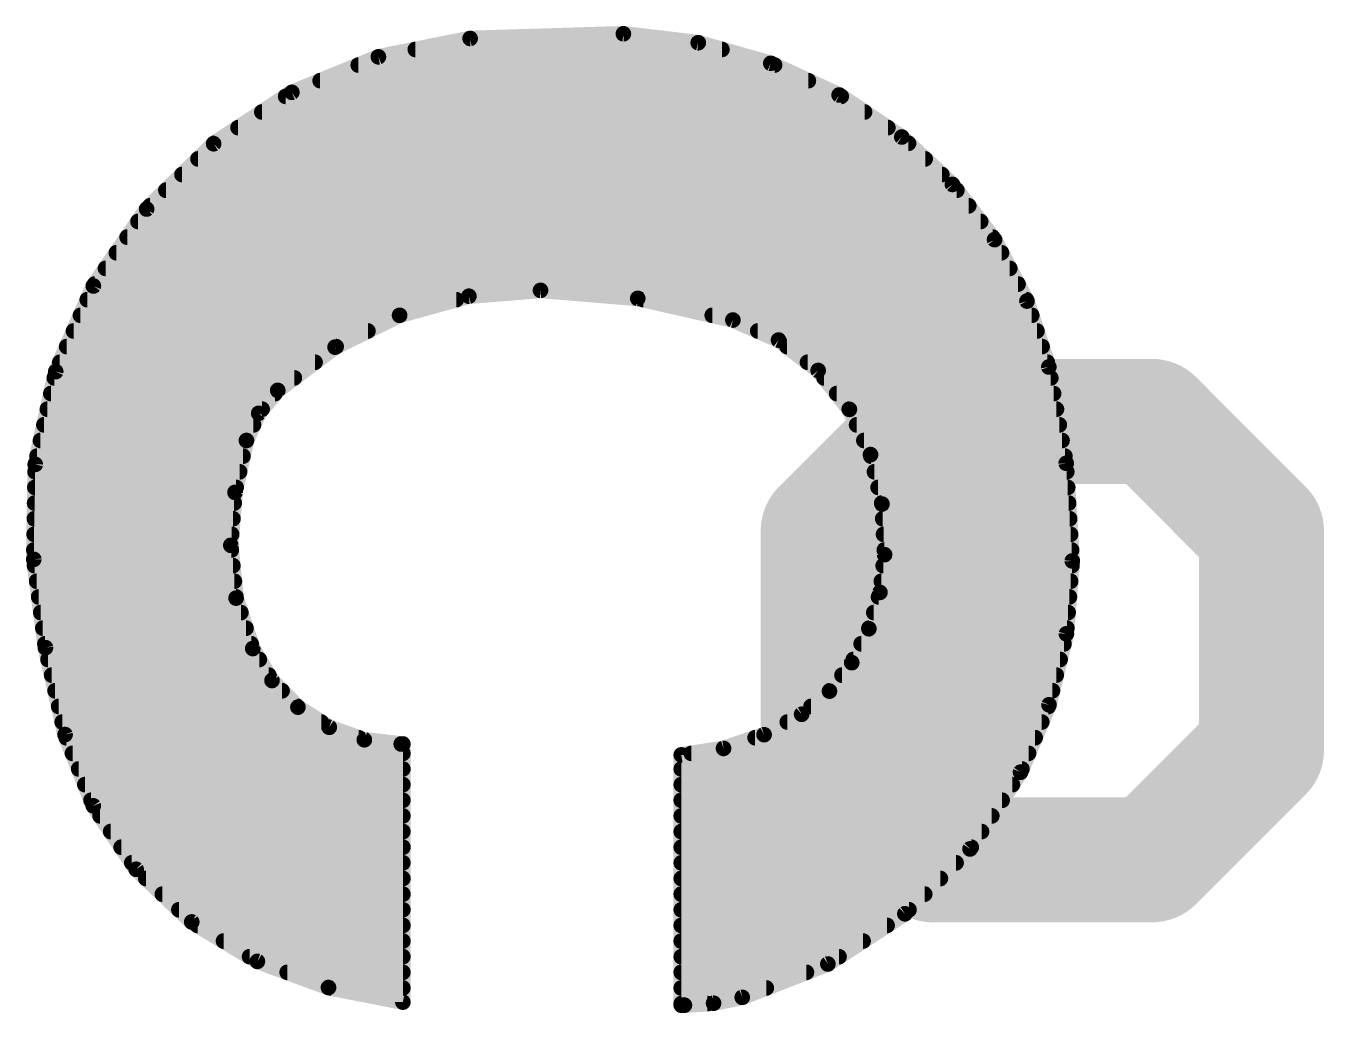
# Model space of a CAD drawing. Extents: x -10.1 to 20.4, y -11.4 to 45.8.
# Drawn here: x 14.402 to 16.51, y 20.94 to 22.543 of the extents above; entities that cross this region are included whole.
import ezdxf

# ---------------------------------------------------------------- set-up
doc = ezdxf.new("R2010")
doc.units = 0
doc.layers.add('21', color=41, linetype='CONTINUOUS')
doc.layers.add('22', color=40, linetype='CONTINUOUS')

msp = doc.modelspace()

# ---------------------------------------------------------------- linework, layer by layer
at = {"layer": '21', "const_width": 0.2032}
for points in [[(15.8745, 21.9004), (15.6966, 21.7224)], [(16.2305, 21.9004), (15.8745, 21.9004)], [(16.4084, 21.7224), (16.2305, 21.9004)], [(15.6966, 21.7224), (15.6966, 21.3665)], [(16.4084, 21.3665), (16.4084, 21.7224)], [(15.6966, 21.3665), (15.8745, 21.1886)], [(16.2305, 21.1886), (16.4084, 21.3665)], [(15.8745, 21.1886), (16.2305, 21.1886)]]:
    msp.add_lwpolyline(points, dxfattribs=at)
at = {"layer": '21', "const_width": 0.1016}
for points in [[(15.8745, 21.9512, 1), (15.8745, 21.8496)], [(15.9105, 21.8645, 1), (15.8386, 21.9363)], [(16.2664, 21.9363, 1), (16.1945, 21.8645)], [(16.2305, 21.8496, 1), (16.2305, 21.9512)], [(15.7474, 21.7224, 1), (15.6458, 21.7224)], [(16.4592, 21.7224, 1), (16.3576, 21.7224)], [(15.6607, 21.7584, 1), (15.7325, 21.6865)], [(16.3725, 21.6865, 1), (16.4443, 21.7584)], [(15.7325, 21.4025, 1), (15.6607, 21.3306)], [(16.4443, 21.3306, 1), (16.3725, 21.4025)], [(15.6458, 21.3665, 1), (15.7474, 21.3665)], [(16.3576, 21.3665, 1), (16.4592, 21.3665)], [(15.8745, 21.2394, 1), (15.8745, 21.1378)], [(15.8386, 21.1527, 1), (15.9105, 21.2245)], [(16.1945, 21.2245, 1), (16.2664, 21.1527)], [(16.2305, 21.1378, 1), (16.2305, 21.2394)]]:
    msp.add_lwpolyline(points, format="xyb", dxfattribs=at)
at = {"layer": '22', "const_width": 0.0254}
for points in [[(15.3721, 22.5298), (15.1232, 22.5222)], [(15.4937, 22.5153), (15.3721, 22.5298)], [(15.1232, 22.5222), (14.9742, 22.4924)], [(15.0342, 22.5044), (15.532, 22.5044)], [(15.6114, 22.4819), (15.4937, 22.5153)], [(14.9742, 22.4924), (14.8336, 22.4347)], [(15.7225, 22.4304), (15.6114, 22.4819)], [(14.9415, 22.479), (15.6176, 22.479)], [(14.8796, 22.4536), (15.6725, 22.4536)], [(14.8336, 22.4347), (14.7066, 22.3513)], [(14.8236, 22.4282), (15.7258, 22.4282)], [(15.8242, 22.3622), (15.7225, 22.4304)], [(14.7849, 22.4028), (15.7637, 22.4028)], [(14.7463, 22.3774), (15.8016, 22.3774)], [(15.9065, 22.2851), (15.8242, 22.3622)], [(14.7066, 22.3513), (14.5978, 22.2452)], [(14.7076, 22.352), (15.8351, 22.352)], [(14.6812, 22.3266), (15.8622, 22.3266)], [(14.6552, 22.3012), (15.8893, 22.3012)], [(14.6291, 22.2758), (15.9136, 22.2758)], [(15.9749, 22.1955), (15.9065, 22.2851)], [(14.6031, 22.2504), (15.933, 22.2504)], [(14.5978, 22.2452), (14.5112, 22.1203)], [(14.5838, 22.225), (15.9524, 22.225)], [(14.5662, 22.1996), (15.9718, 22.1996)], [(16.0276, 22.0958), (15.9749, 22.1955)], [(14.5486, 22.1742), (15.9862, 22.1742)], [(14.531, 22.1488), (15.9996, 22.1488)], [(14.5112, 22.1203), (14.4501, 21.9812)], [(14.5134, 22.1234), (16.013, 22.1234)], [(15.0086, 22.0726), (15.1211, 22.1037)], [(15.1211, 22.1037), (15.2375, 22.1132)], [(15.2375, 22.1132), (15.3954, 22.1001)], [(14.5014, 22.098), (15.1006, 22.098)], [(15.3954, 22.1001), (15.5499, 22.065)], [(15.4046, 22.098), (16.0264, 22.098)], [(16.063, 21.9888), (16.0276, 22.0958)], [(14.4903, 22.0726), (15.0087, 22.0726)], [(14.9039, 22.021), (15.0086, 22.0726)], [(15.5164, 22.0726), (16.0353, 22.0726)], [(15.5499, 22.065), (15.6241, 22.0324)], [(14.4791, 22.0472), (14.9571, 22.0472)], [(15.5904, 22.0472), (16.0437, 22.0472)], [(14.4679, 22.0218), (14.9056, 22.0218)], [(14.8107, 21.9507), (14.9039, 22.021)], [(15.6241, 22.0324), (15.6884, 21.9831)], [(15.6379, 22.0218), (16.0521, 22.0218)], [(14.4501, 21.9812), (14.4169, 21.8306)], [(14.4568, 21.9964), (14.8713, 21.9964)], [(15.6711, 21.9964), (16.0605, 21.9964)], [(15.6884, 21.9831), (15.7391, 21.9199)], [(16.0912, 21.8324), (16.063, 21.9888)], [(14.4479, 21.971), (14.8376, 21.971)], [(15.6981, 21.971), (16.0662, 21.971)], [(14.4422, 21.9456), (14.8064, 21.9456)], [(14.7797, 21.9135), (14.8107, 21.9507)], [(15.7185, 21.9456), (16.0708, 21.9456)], [(14.4366, 21.9202), (14.7853, 21.9202)], [(14.7599, 21.8694), (14.7797, 21.9135)], [(15.7389, 21.9202), (16.0754, 21.9202)], [(15.7391, 21.9199), (15.7734, 21.8465)], [(14.431, 21.8948), (14.7713, 21.8948)], [(15.7509, 21.8948), (16.08, 21.8948)], [(14.4254, 21.8694), (14.7599, 21.8694)], [(14.7413, 21.7852), (14.7599, 21.8694)], [(15.7627, 21.8694), (16.0845, 21.8694)], [(14.4169, 21.8306), (14.4145, 21.6764)], [(14.4198, 21.844), (14.7543, 21.844)], [(15.7734, 21.8465), (15.792, 21.7663)], [(15.774, 21.844), (16.0891, 21.844)], [(16.1011, 21.6738), (16.0912, 21.8324)], [(14.4167, 21.8186), (14.7487, 21.8186)], [(15.7799, 21.8186), (16.0921, 21.8186)], [(14.4163, 21.7932), (14.7431, 21.7932)], [(15.7858, 21.7932), (16.0937, 21.7932)], [(14.4159, 21.7678), (14.7399, 21.7678)], [(14.7345, 21.6992), (14.7413, 21.7852)], [(15.7917, 21.7678), (16.0952, 21.7678)], [(15.792, 21.7663), (15.7963, 21.684)], [(14.4155, 21.7424), (14.7379, 21.7424)], [(15.7933, 21.7424), (16.0968, 21.7424)], [(14.4151, 21.717), (14.7359, 21.717)], [(15.7946, 21.717), (16.0984, 21.717)], [(14.4147, 21.6916), (14.7353, 21.6916)], [(14.7431, 21.6134), (14.7345, 21.6992)], [(15.7963, 21.684), (15.7887, 21.6228)], [(15.7959, 21.6916), (16.1, 21.6916)], [(14.4145, 21.6764), (14.4334, 21.533)], [(14.4158, 21.6662), (14.7378, 21.6662)], [(15.7941, 21.6662), (16.1005, 21.6662)], [(16.0916, 21.5555), (16.1011, 21.6738)], [(14.4192, 21.6408), (14.7403, 21.6408)], [(15.791, 21.6408), (16.0984, 21.6408)], [(15.7887, 21.6228), (15.7708, 21.5638)], [(14.4225, 21.6154), (14.7429, 21.6154)], [(14.7701, 21.5316), (14.7431, 21.6134)], [(15.7865, 21.6154), (16.0964, 21.6154)], [(14.4259, 21.59), (14.7508, 21.59)], [(15.7788, 21.59), (16.0943, 21.59)], [(14.4292, 21.5646), (14.7592, 21.5646)], [(15.7708, 21.5638), (15.7429, 21.5087)], [(15.771, 21.5646), (16.0923, 21.5646)], [(16.0633, 21.4402), (16.0916, 21.5555)], [(14.4326, 21.5392), (14.7676, 21.5392)], [(15.7583, 21.5392), (16.0876, 21.5392)], [(14.4334, 21.533), (14.4653, 21.3919)], [(14.4377, 21.5138), (14.7808, 21.5138)], [(14.8013, 21.4798), (14.7701, 21.5316)], [(15.7455, 21.5138), (16.0813, 21.5138)], [(15.7429, 21.5087), (15.7068, 21.4624)], [(14.4435, 21.4884), (14.7962, 21.4884)], [(14.8435, 21.4365), (14.8013, 21.4798)], [(15.7271, 21.4884), (16.0751, 21.4884)], [(14.4492, 21.463), (14.8177, 21.463)], [(15.7068, 21.4624), (15.6616, 21.4249)], [(15.7073, 21.463), (16.0689, 21.463)], [(14.455, 21.4376), (14.8424, 21.4376)], [(14.8944, 21.4038), (14.8435, 21.4365)], [(15.6769, 21.4376), (16.0622, 21.4376)], [(16.0172, 21.3309), (16.0633, 21.4402)], [(14.4607, 21.4122), (14.8813, 21.4122)], [(15.6616, 21.4249), (15.6006, 21.3917)], [(15.6383, 21.4122), (16.0515, 21.4122)], [(14.4653, 21.3919), (14.5111, 21.2762)], [(14.4673, 21.3868), (14.942, 21.3868)], [(14.9513, 21.3835), (14.8944, 21.4038)], [(15.6006, 21.3917), (15.5348, 21.3695)], [(15.5861, 21.3868), (16.0408, 21.3868)], [(15.0114, 21.3766), (14.9513, 21.3835)], [(15.0139, 21.3766), (15.0114, 21.3766)], [(15.0139, 20.9575), (15.0139, 21.3766)], [(15.5348, 21.3695), (15.4661, 21.3589)], [(14.4774, 21.3614), (15.0139, 21.3614)], [(15.4661, 21.3589), (15.4661, 20.9525)], [(15.4824, 21.3614), (16.0301, 21.3614)], [(14.4874, 21.336), (15.0139, 21.336)], [(15.4661, 21.336), (16.0193, 21.336)], [(15.9351, 21.2062), (16.0172, 21.3309)], [(14.4975, 21.3106), (15.0139, 21.3106)], [(15.4661, 21.3106), (16.0038, 21.3106)], [(14.5075, 21.2852), (15.0139, 21.2852)], [(15.4661, 21.2852), (15.9871, 21.2852)], [(14.5111, 21.2762), (14.5808, 21.1732)], [(14.5222, 21.2598), (15.0139, 21.2598)], [(15.4661, 21.2598), (15.9704, 21.2598)], [(14.5394, 21.2344), (15.0139, 21.2344)], [(15.4661, 21.2344), (15.9537, 21.2344)], [(14.5565, 21.209), (15.0139, 21.209)], [(15.4661, 21.209), (15.937, 21.209)], [(15.8293, 21.1009), (15.9351, 21.2062)], [(14.5737, 21.1836), (15.0139, 21.1836)], [(15.4661, 21.1836), (15.9124, 21.1836)], [(14.5808, 21.1732), (14.671, 21.0876)], [(14.5966, 21.1582), (15.0139, 21.1582)], [(15.4661, 21.1582), (15.8869, 21.1582)], [(14.6234, 21.1328), (15.0139, 21.1328)], [(15.4661, 21.1328), (15.8614, 21.1328)], [(14.6502, 21.1074), (15.0139, 21.1074)], [(15.4661, 21.1074), (15.8359, 21.1074)], [(15.7042, 21.0194), (15.8293, 21.1009)], [(14.671, 21.0876), (14.7777, 21.0236)], [(14.6804, 21.082), (15.0139, 21.082)], [(15.4661, 21.082), (15.8003, 21.082)], [(14.7227, 21.0566), (15.0139, 21.0566)], [(15.4661, 21.0566), (15.7613, 21.0566)], [(14.765, 21.0312), (15.0139, 21.0312)], [(15.4661, 21.0312), (15.7223, 21.0312)], [(14.7777, 21.0236), (14.8932, 20.9811)], [(15.5651, 20.9652), (15.7042, 21.0194)], [(14.8261, 21.0058), (15.0139, 21.0058)], [(15.4661, 21.0058), (15.6693, 21.0058)], [(14.8932, 20.9811), (15.0139, 20.9575)], [(14.897, 20.9804), (15.0139, 20.9804)], [(15.4661, 20.9804), (15.6041, 20.9804)], [(15.5185, 20.9557), (15.5651, 20.9652)], [(15.4661, 20.955), (15.5083, 20.955)], [(15.4661, 20.9525), (15.4711, 20.9525)], [(15.4711, 20.9525), (15.5185, 20.9557)]]:
    msp.add_lwpolyline(points, dxfattribs=at)
at = {"layer": '22', "const_width": 0.0127}
for points in [[(15.3729, 22.5361, 1), (15.3713, 22.5235)], [(15.3723, 22.5235, 1), (15.3719, 22.5361)], [(15.0342, 22.5108, 1), (15.0342, 22.498)], [(15.123, 22.5285, 1), (15.1234, 22.5159)], [(15.1244, 22.516, 1), (15.122, 22.5284)], [(15.4954, 22.5214, 1), (15.4919, 22.5092)], [(15.4929, 22.509, 1), (15.4944, 22.5216)], [(15.532, 22.498, 1), (15.532, 22.5108)], [(14.9729, 22.4986, 1), (14.9754, 22.4862)], [(14.9766, 22.4865, 1), (14.9718, 22.4983)], [(14.9415, 22.4854, 1), (14.9415, 22.4727)], [(15.6141, 22.4876, 1), (15.6088, 22.4761)], [(15.6097, 22.4758, 1), (15.6132, 22.488)], [(15.6176, 22.4727, 1), (15.6176, 22.4854)], [(14.8796, 22.46, 1), (14.8796, 22.4473)], [(15.6725, 22.4473, 1), (15.6725, 22.46)], [(14.8236, 22.4346, 1), (14.8236, 22.4218)], [(14.8312, 22.4406, 1), (14.836, 22.4289)], [(14.8371, 22.4294, 1), (14.8301, 22.4401)], [(15.7261, 22.4357, 1), (15.719, 22.4251)], [(15.7199, 22.4247, 1), (15.7252, 22.4362)], [(15.7258, 22.4218, 1), (15.7258, 22.4346)], [(14.7849, 22.4092, 1), (14.7849, 22.3965)], [(15.7637, 22.3965, 1), (15.7637, 22.4092)], [(14.7463, 22.3838, 1), (14.7463, 22.3711)], [(15.8016, 22.3711, 1), (15.8016, 22.3838)], [(15.8285, 22.3668, 1), (15.8199, 22.3576)], [(15.8207, 22.3569, 1), (15.8277, 22.3675)], [(14.7031, 22.3566, 1), (14.7101, 22.346)], [(14.7076, 22.3584, 1), (14.7076, 22.3456)], [(14.711, 22.3468, 1), (14.7021, 22.3559)], [(15.8351, 22.3456, 1), (15.8351, 22.3584)], [(14.6812, 22.333, 1), (14.6812, 22.3203)], [(15.8622, 22.3203, 1), (15.8622, 22.333)], [(14.6552, 22.3076, 1), (14.6552, 22.2949)], [(15.8893, 22.2949, 1), (15.8893, 22.3076)], [(14.6291, 22.2822, 1), (14.6291, 22.2694)], [(15.9115, 22.289, 1), (15.9014, 22.2813)], [(15.9022, 22.2805, 1), (15.9108, 22.2898)], [(15.9136, 22.2694, 1), (15.9136, 22.2822)], [(14.6031, 22.2568, 1), (14.6031, 22.2441)], [(15.933, 22.2441, 1), (15.933, 22.2568)], [(14.5934, 22.2498, 1), (14.6022, 22.2407)], [(14.603, 22.2416, 1), (14.5926, 22.2488)], [(14.5838, 22.2314, 1), (14.5838, 22.2187)], [(15.9524, 22.2187, 1), (15.9524, 22.2314)], [(14.5662, 22.206, 1), (14.5662, 22.1932)], [(15.9805, 22.1985, 1), (15.9693, 22.1926)], [(15.9699, 22.1917, 1), (15.98, 22.1994)], [(15.9718, 22.1932, 1), (15.9718, 22.206)], [(14.5486, 22.1806, 1), (14.5486, 22.1679)], [(15.9862, 22.1679, 1), (15.9862, 22.1806)], [(14.531, 22.1552, 1), (14.531, 22.1425)], [(15.9996, 22.1425, 1), (15.9996, 22.1552)], [(14.506, 22.1239, 1), (14.5165, 22.1167)], [(14.5171, 22.1178, 1), (14.5054, 22.1229)], [(14.5134, 22.1298, 1), (14.5134, 22.117)], [(15.1206, 22.11, 1), (15.1217, 22.0974)], [(15.1228, 22.0976, 1), (15.1195, 22.1098)], [(15.238, 22.1195, 1), (15.237, 22.1069)], [(15.238, 22.1069, 1), (15.237, 22.1195)], [(16.013, 22.117, 1), (16.013, 22.1298)], [(14.5014, 22.1044, 1), (14.5014, 22.0917)], [(15.1006, 22.0917, 1), (15.1006, 22.1044)], [(15.3968, 22.1063, 1), (15.394, 22.0939)], [(15.3949, 22.0938, 1), (15.3959, 22.1064)], [(15.4046, 22.1044, 1), (15.4046, 22.0917)], [(16.0336, 22.0978, 1), (16.0215, 22.0938)], [(16.0219, 22.0929, 1), (16.0332, 22.0988)], [(16.0264, 22.0917, 1), (16.0264, 22.1044)], [(14.4903, 22.079, 1), (14.4903, 22.0663)], [(15.0069, 22.0787, 1), (15.0103, 22.0665)], [(15.0114, 22.0669, 1), (15.0058, 22.0783)], [(15.0087, 22.0663, 1), (15.0087, 22.079)], [(15.5164, 22.079, 1), (15.5164, 22.0663)], [(15.5525, 22.0708, 1), (15.5473, 22.0592)], [(15.5485, 22.0588, 1), (15.5513, 22.0712)], [(16.0353, 22.0663, 1), (16.0353, 22.079)], [(14.4791, 22.0536, 1), (14.4791, 22.0408)], [(14.9571, 22.0408, 1), (14.9571, 22.0536)], [(15.5904, 22.0536, 1), (15.5904, 22.0408)], [(16.0437, 22.0408, 1), (16.0437, 22.0536)], [(14.4679, 22.0282, 1), (14.4679, 22.0155)], [(14.9011, 22.0267, 1), (14.9067, 22.0153)], [(14.9077, 22.0159, 1), (14.9001, 22.0261)], [(14.9056, 22.0155, 1), (14.9056, 22.0282)], [(15.628, 22.0375, 1), (15.6202, 22.0274)], [(15.6215, 22.0266, 1), (15.6266, 22.0382)], [(15.6379, 22.0282, 1), (15.6379, 22.0155)], [(16.0521, 22.0155, 1), (16.0521, 22.0282)], [(14.4443, 21.9838, 1), (14.4559, 21.9786)], [(14.4563, 21.9798, 1), (14.4439, 21.9826)], [(14.4568, 22.0028, 1), (14.4568, 21.9901)], [(14.8713, 21.9901, 1), (14.8713, 22.0028)], [(15.6711, 22.0028, 1), (15.6711, 21.9901)], [(15.6934, 21.9871, 1), (15.6835, 21.9791)], [(15.6845, 21.9781, 1), (15.6923, 21.9882)], [(16.0692, 21.9899, 1), (16.0568, 21.9877)], [(16.057, 21.9868, 1), (16.069, 21.9908)], [(16.0605, 21.9901, 1), (16.0605, 22.0028)], [(14.4479, 21.9774, 1), (14.4479, 21.9646)], [(14.8376, 21.9646, 1), (14.8376, 21.9774)], [(15.6981, 21.9774, 1), (15.6981, 21.9646)], [(16.0662, 21.9646, 1), (16.0662, 21.9774)], [(14.4422, 21.952, 1), (14.4422, 21.9393)], [(14.8069, 21.9558, 1), (14.8145, 21.9456)], [(14.8156, 21.9466, 1), (14.8058, 21.9548)], [(14.8064, 21.9393, 1), (14.8064, 21.952)], [(15.7185, 21.952, 1), (15.7185, 21.9393)], [(16.0708, 21.9393, 1), (16.0708, 21.952)], [(14.4366, 21.9266, 1), (14.4366, 21.9139)], [(14.7855, 21.9109, 1), (14.7739, 21.9161)], [(14.7853, 21.9139, 1), (14.7853, 21.9266)], [(15.7389, 21.9266, 1), (15.7389, 21.9139)], [(15.7449, 21.9226, 1), (15.7334, 21.9173)], [(15.7342, 21.916, 1), (15.7441, 21.9239)], [(16.0754, 21.9139, 1), (16.0754, 21.9266)], [(14.431, 21.9012, 1), (14.431, 21.8884)], [(14.7713, 21.8884, 1), (14.7713, 21.9012)], [(14.7749, 21.9176, 1), (14.7846, 21.9095)], [(15.7509, 21.9012, 1), (15.7509, 21.8884)], [(16.08, 21.8884, 1), (16.08, 21.9012)], [(14.4254, 21.8758, 1), (14.4254, 21.8631)], [(14.7541, 21.872, 1), (14.7657, 21.8668)], [(14.7661, 21.868, 1), (14.7537, 21.8708)], [(14.7599, 21.8631, 1), (14.7599, 21.8758)], [(15.7627, 21.8758, 1), (15.7627, 21.8631)], [(16.0845, 21.8631, 1), (16.0845, 21.8758)], [(14.4232, 21.8305, 1), (14.4105, 21.8307)], [(14.4198, 21.8504, 1), (14.4198, 21.8377)], [(14.7543, 21.8377, 1), (14.7543, 21.8504)], [(15.7796, 21.8479, 1), (15.7672, 21.8451)], [(15.7676, 21.8438, 1), (15.7792, 21.8492)], [(15.774, 21.8504, 1), (15.774, 21.8377)], [(16.0976, 21.8328, 1), (16.0849, 21.832)], [(16.0891, 21.8377, 1), (16.0891, 21.8504)], [(14.4167, 21.825, 1), (14.4167, 21.8122)], [(14.4107, 21.832, 1), (14.4231, 21.8292)], [(14.7487, 21.8122, 1), (14.7487, 21.825)], [(15.7799, 21.825, 1), (15.7799, 21.8122)], [(16.085, 21.8313, 1), (16.0975, 21.8335)], [(16.0921, 21.8122, 1), (16.0921, 21.825)], [(14.4163, 21.7996, 1), (14.4163, 21.7869)], [(14.7431, 21.7869, 1), (14.7431, 21.7996)], [(15.7858, 21.7996, 1), (15.7858, 21.7869)], [(16.0937, 21.7869, 1), (16.0937, 21.7996)], [(14.4159, 21.7742, 1), (14.4159, 21.7614)], [(14.7351, 21.7865, 1), (14.7475, 21.7838)], [(14.7477, 21.7847, 1), (14.735, 21.7857)], [(14.7399, 21.7614, 1), (14.7399, 21.7742)], [(15.7917, 21.7742, 1), (15.7917, 21.7614)], [(15.7984, 21.7666, 1), (15.7857, 21.7659)], [(16.0952, 21.7614, 1), (16.0952, 21.7742)], [(15.7859, 21.7648, 1), (15.7982, 21.7677)], [(14.4155, 21.7488, 1), (14.4155, 21.736)], [(14.7379, 21.736, 1), (14.7379, 21.7488)], [(15.7933, 21.7488, 1), (15.7933, 21.736)], [(16.0968, 21.736, 1), (16.0968, 21.7488)], [(14.4151, 21.7234, 1), (14.4151, 21.7107)], [(14.7359, 21.7107, 1), (14.7359, 21.7234)], [(15.7946, 21.7234, 1), (15.7946, 21.7107)], [(16.0984, 21.7107, 1), (16.0984, 21.7234)], [(14.4147, 21.698, 1), (14.4147, 21.6852)], [(14.7408, 21.6998, 1), (14.7282, 21.6986)], [(14.7282, 21.6997, 1), (14.7408, 21.6987)], [(14.7353, 21.6852, 1), (14.7353, 21.698)], [(15.7959, 21.698, 1), (15.7959, 21.6852)], [(15.8026, 21.6832, 1), (15.79, 21.6848)], [(16.1, 21.6852, 1), (16.1, 21.698)], [(14.4208, 21.6772, 1), (14.4082, 21.6756)], [(14.4082, 21.6765, 1), (14.4208, 21.6763)], [(14.4158, 21.6726, 1), (14.4158, 21.6598)], [(14.7378, 21.6598, 1), (14.7378, 21.6726)], [(15.7941, 21.6726, 1), (15.7941, 21.6598)], [(15.79, 21.6837, 1), (15.8026, 21.6843)], [(16.1074, 21.6733, 1), (16.0948, 21.6743)], [(16.0948, 21.6734, 1), (16.1074, 21.6742)], [(16.1005, 21.6598, 1), (16.1005, 21.6726)], [(14.4192, 21.6472, 1), (14.4192, 21.6345)], [(14.7403, 21.6345, 1), (14.7403, 21.6472)], [(15.791, 21.6472, 1), (15.791, 21.6345)], [(16.0984, 21.6345, 1), (16.0984, 21.6472)], [(15.7948, 21.6209, 1), (15.7827, 21.6246)], [(14.4225, 21.6218, 1), (14.4225, 21.609)], [(14.7491, 21.6154, 1), (14.737, 21.6114)], [(14.7368, 21.6128, 1), (14.7494, 21.6141)], [(14.7429, 21.609, 1), (14.7429, 21.6218)], [(15.7865, 21.6218, 1), (15.7865, 21.609)], [(15.7824, 21.6235, 1), (15.795, 21.622)], [(16.0964, 21.609, 1), (16.0964, 21.6218)], [(14.4259, 21.5964, 1), (14.4259, 21.5836)], [(14.7508, 21.5836, 1), (14.7508, 21.5964)], [(15.7788, 21.5964, 1), (15.7788, 21.5836)], [(16.0943, 21.5836, 1), (16.0943, 21.5964)], [(14.4292, 21.571, 1), (14.4292, 21.5583)], [(14.7592, 21.5583, 1), (14.7592, 21.571)], [(15.7647, 21.5656, 1), (15.7768, 21.5619)], [(15.771, 21.571, 1), (15.771, 21.5583)], [(15.7764, 21.5609, 1), (15.7651, 21.5666)], [(16.0977, 21.554, 1), (16.0854, 21.557)], [(16.0923, 21.5583, 1), (16.0923, 21.571)], [(14.4326, 21.5456, 1), (14.4326, 21.5328)], [(14.7676, 21.5328, 1), (14.7676, 21.5456)], [(15.7583, 21.5456, 1), (15.7583, 21.5328)], [(16.0852, 21.556, 1), (16.0979, 21.555)], [(16.0876, 21.5328, 1), (16.0876, 21.5456)], [(14.4396, 21.5344, 1), (14.4272, 21.5316)], [(14.4271, 21.5322, 1), (14.4397, 21.5338)], [(14.4377, 21.5202, 1), (14.4377, 21.5074)], [(14.7755, 21.5349, 1), (14.7647, 21.5283)], [(14.7641, 21.5296, 1), (14.7761, 21.5336)], [(14.7808, 21.5074, 1), (14.7808, 21.5202)], [(15.7455, 21.5202, 1), (15.7455, 21.5074)], [(16.0813, 21.5074, 1), (16.0813, 21.5202)], [(15.7372, 21.5116, 1), (15.7486, 21.5058)], [(15.7479, 21.5048, 1), (15.7379, 21.5126)], [(14.4435, 21.4948, 1), (14.4435, 21.4821)], [(14.8059, 21.4842, 1), (14.7968, 21.4754)], [(14.7959, 21.4765, 1), (14.8068, 21.4831)], [(14.7962, 21.4821, 1), (14.7962, 21.4948)], [(15.7271, 21.4948, 1), (15.7271, 21.4821)], [(16.0751, 21.4821, 1), (16.0751, 21.4948)], [(14.4492, 21.4694, 1), (14.4492, 21.4566)], [(14.8177, 21.4566, 1), (14.8177, 21.4694)], [(15.7018, 21.4663, 1), (15.7118, 21.4585)], [(15.7073, 21.4694, 1), (15.7073, 21.4566)], [(15.7108, 21.4575, 1), (15.7027, 21.4673)], [(16.0689, 21.4566, 1), (16.0689, 21.4694)], [(14.455, 21.444, 1), (14.455, 21.4312)], [(14.8469, 21.4418, 1), (14.8401, 21.4311)], [(14.8389, 21.432, 1), (14.848, 21.4409)], [(14.8424, 21.4312, 1), (14.8424, 21.444)], [(15.6769, 21.444, 1), (15.6769, 21.4312)], [(16.0572, 21.4417, 1), (16.0695, 21.4387)], [(16.0692, 21.4378, 1), (16.0575, 21.4427)], [(16.0622, 21.4312, 1), (16.0622, 21.444)], [(14.4607, 21.4186, 1), (14.4607, 21.4059)], [(14.8813, 21.4059, 1), (14.8813, 21.4186)], [(15.6383, 21.4186, 1), (15.6383, 21.4059)], [(15.6575, 21.4298, 1), (15.6657, 21.42)], [(15.6646, 21.4193, 1), (15.6586, 21.4305)], [(16.0515, 21.4059, 1), (16.0515, 21.4186)], [(14.4712, 21.3942, 1), (14.4594, 21.3896)], [(14.4591, 21.3905, 1), (14.4715, 21.3933)], [(14.4673, 21.3932, 1), (14.4673, 21.3804)], [(14.8965, 21.4098, 1), (14.8922, 21.3978)], [(14.8909, 21.3984, 1), (14.8978, 21.4091)], [(14.942, 21.3804, 1), (14.942, 21.3932)], [(15.5861, 21.3932, 1), (15.5861, 21.3804)], [(15.5976, 21.3973, 1), (15.6036, 21.3861)], [(15.6026, 21.3857, 1), (15.5986, 21.3977)], [(16.0408, 21.3804, 1), (16.0408, 21.3932)], [(14.952, 21.3898, 1), (14.9506, 21.3772)], [(14.9492, 21.3775, 1), (14.9535, 21.3895)], [(15.0114, 21.383, 1), (15.0114, 21.3702)], [(15.0203, 21.3766, 1), (15.0076, 21.3766)], [(15.0107, 21.3703, 1), (15.0121, 21.3829)], [(15.0139, 21.3702, 1), (15.0139, 21.383)], [(15.5327, 21.3755, 1), (15.5368, 21.3634)], [(15.5357, 21.3632, 1), (15.5338, 21.3757)], [(14.4774, 21.3678, 1), (14.4774, 21.355)], [(15.0139, 21.355, 1), (15.0139, 21.3678)], [(15.4725, 21.3589, 1), (15.4598, 21.3589)], [(15.4651, 21.3652, 1), (15.4671, 21.3526)], [(15.4824, 21.3678, 1), (15.4824, 21.355)], [(16.0301, 21.355, 1), (16.0301, 21.3678)], [(14.4874, 21.3424, 1), (14.4874, 21.3297)], [(15.0139, 21.3297, 1), (15.0139, 21.3424)], [(15.4661, 21.3424, 1), (15.4661, 21.3297)], [(16.0113, 21.3334, 1), (16.0231, 21.3284)], [(16.0225, 21.3274, 1), (16.0119, 21.3344)], [(16.0193, 21.3297, 1), (16.0193, 21.3424)], [(14.4975, 21.317, 1), (14.4975, 21.3042)], [(15.0139, 21.3042, 1), (15.0139, 21.317)], [(15.4661, 21.317, 1), (15.4661, 21.3042)], [(16.0038, 21.3042, 1), (16.0038, 21.317)], [(14.5075, 21.2916, 1), (14.5075, 21.2788)], [(15.0139, 21.2788, 1), (15.0139, 21.2916)], [(15.4661, 21.2916, 1), (15.4661, 21.2788)], [(15.9871, 21.2788, 1), (15.9871, 21.2916)], [(14.5163, 21.2798, 1), (14.5058, 21.2727)], [(14.5052, 21.2739, 1), (14.517, 21.2786)], [(14.5222, 21.2662, 1), (14.5222, 21.2535)], [(15.0139, 21.2535, 1), (15.0139, 21.2662)], [(15.4661, 21.2662, 1), (15.4661, 21.2535)], [(15.9704, 21.2535, 1), (15.9704, 21.2662)], [(14.5394, 21.2408, 1), (14.5394, 21.228)], [(15.0139, 21.228, 1), (15.0139, 21.2408)], [(15.4661, 21.2408, 1), (15.4661, 21.228)], [(15.9537, 21.228, 1), (15.9537, 21.2408)], [(14.5565, 21.2154, 1), (14.5565, 21.2026)], [(15.0139, 21.2026, 1), (15.0139, 21.2154)], [(15.4661, 21.2154, 1), (15.4661, 21.2026)], [(15.9298, 21.2097, 1), (15.9404, 21.2027)], [(15.9396, 21.2017, 1), (15.9306, 21.2107)], [(15.937, 21.2026, 1), (15.937, 21.2154)], [(14.5737, 21.19, 1), (14.5737, 21.1773)], [(15.0139, 21.1773, 1), (15.0139, 21.19)], [(15.4661, 21.19, 1), (15.4661, 21.1773)], [(15.9124, 21.1773, 1), (15.9124, 21.19)], [(14.5851, 21.1778, 1), (14.5764, 21.1686)], [(14.5755, 21.1696, 1), (14.586, 21.1767)], [(14.5966, 21.1646, 1), (14.5966, 21.1518)], [(15.0139, 21.1518, 1), (15.0139, 21.1646)], [(15.4661, 21.1646, 1), (15.4661, 21.1518)], [(15.8869, 21.1518, 1), (15.8869, 21.1646)], [(14.6234, 21.1392, 1), (14.6234, 21.1264)], [(15.0139, 21.1264, 1), (15.0139, 21.1392)], [(15.4661, 21.1392, 1), (15.4661, 21.1264)], [(15.8614, 21.1264, 1), (15.8614, 21.1392)], [(14.6502, 21.1138, 1), (14.6502, 21.1011)], [(15.0139, 21.1011, 1), (15.0139, 21.1138)], [(15.4661, 21.1138, 1), (15.4661, 21.1011)], [(15.8248, 21.1054, 1), (15.8338, 21.0964)], [(15.8328, 21.0956, 1), (15.8258, 21.1062)], [(15.8359, 21.1011, 1), (15.8359, 21.1138)], [(14.6743, 21.0931, 1), (14.6678, 21.0822)], [(14.6667, 21.083, 1), (14.6754, 21.0922)], [(14.6804, 21.0884, 1), (14.6804, 21.0756)], [(15.0139, 21.0756, 1), (15.0139, 21.0884)], [(15.4661, 21.0884, 1), (15.4661, 21.0756)], [(15.8003, 21.0756, 1), (15.8003, 21.0884)], [(14.7227, 21.063, 1), (14.7227, 21.0502)], [(15.0139, 21.0502, 1), (15.0139, 21.063)], [(15.4661, 21.063, 1), (15.4661, 21.0502)], [(15.7613, 21.0502, 1), (15.7613, 21.063)], [(14.765, 21.0376, 1), (14.765, 21.0249)], [(15.0139, 21.0249, 1), (15.0139, 21.0376)], [(15.4661, 21.0376, 1), (15.4661, 21.0249)], [(15.7223, 21.0249, 1), (15.7223, 21.0376)], [(14.7799, 21.0296, 1), (14.7755, 21.0176)], [(14.7744, 21.0182, 1), (14.781, 21.029)], [(15.7007, 21.0247, 1), (15.7077, 21.0141)], [(15.7065, 21.0135, 1), (15.7019, 21.0253)], [(14.8261, 21.0122, 1), (14.8261, 20.9994)], [(15.0139, 20.9994, 1), (15.0139, 21.0122)], [(15.4661, 21.0122, 1), (15.4661, 20.9994)], [(15.6693, 20.9994, 1), (15.6693, 21.0122)], [(14.8944, 20.9874, 1), (14.8919, 20.9749)], [(14.897, 20.9868, 1), (14.897, 20.974)], [(14.891, 20.9752, 1), (14.8954, 20.9871)], [(15.0139, 20.974, 1), (15.0139, 20.9868)], [(15.4661, 20.9868, 1), (15.4661, 20.974)], [(15.5628, 20.9711, 1), (15.5674, 20.9593)], [(15.5664, 20.959, 1), (15.5638, 20.9714)], [(15.6041, 20.974, 1), (15.6041, 20.9868)], [(15.0076, 20.9575, 1), (15.0203, 20.9575)], [(15.0127, 20.9513, 1), (15.0151, 20.9637)], [(15.4661, 20.9614, 1), (15.4661, 20.9487)], [(15.4661, 20.9589, 1), (15.4661, 20.9461)], [(15.4598, 20.9525, 1), (15.4725, 20.9525)], [(15.4707, 20.9588, 1), (15.4715, 20.9462)], [(15.4711, 20.9461, 1), (15.4711, 20.9589)], [(15.5083, 20.9487, 1), (15.5083, 20.9614)], [(15.5173, 20.9619, 1), (15.5198, 20.9495)], [(15.519, 20.9494, 1), (15.5181, 20.962)]]:
    msp.add_lwpolyline(points, format="xyb", dxfattribs=at)

doc.saveas('drawing.dxf')
